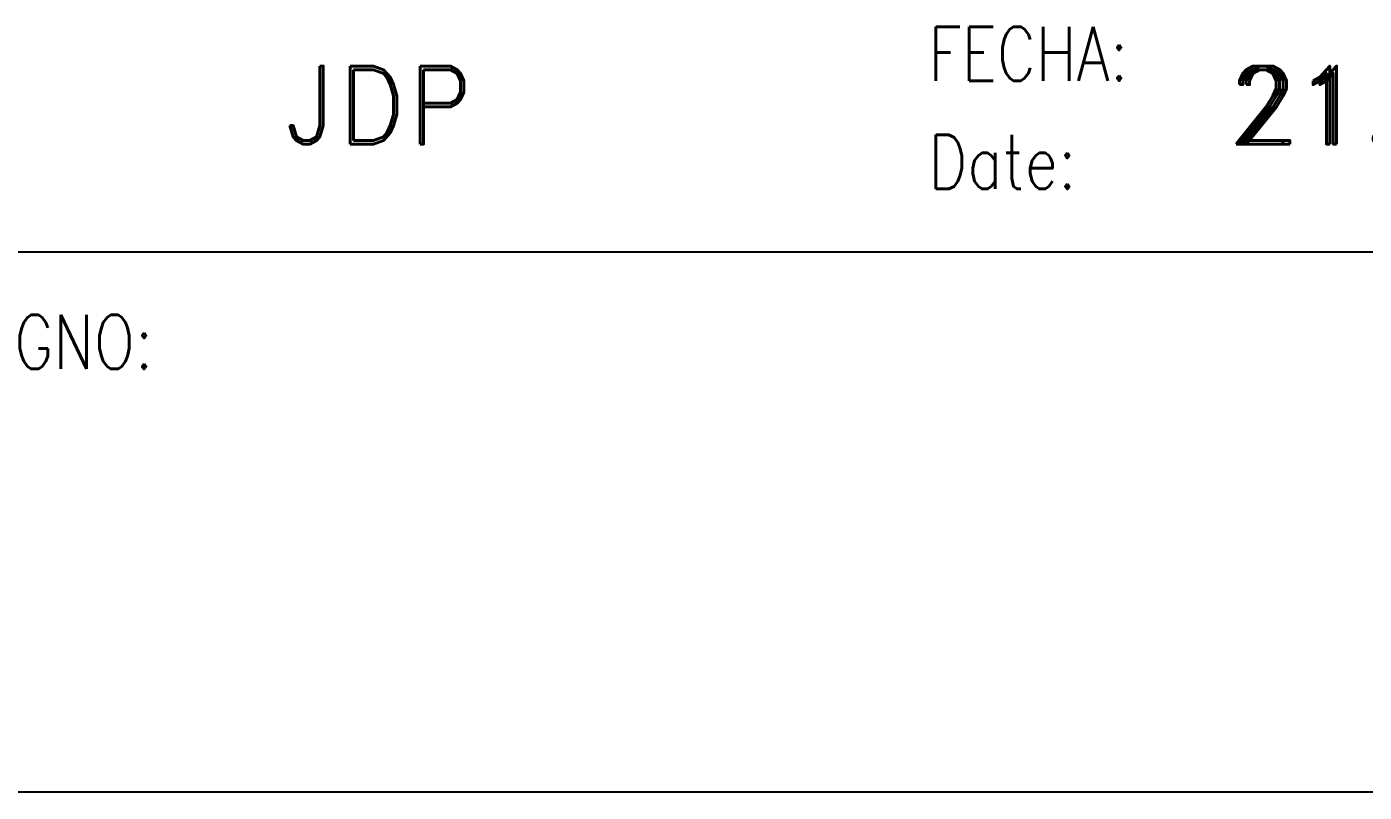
# Model space of a CAD drawing. Extents: x -22909.9 to -22897.8, y -4.7 to 4.1.
# Drawn here: x -22903.111 to -22901.976, y -4.711 to -4.062 of the extents above; entities that cross this region are included whole.
import ezdxf

# ---------------------------------------------------------------- set-up
doc = ezdxf.new("R2010")
doc.units = 0
doc.header["$MEASUREMENT"] = 0
doc.layers.get('0').update_dxf_attribs({"linetype": 'CONTINUOUS'})
for name, color, linetype in [('CARGA', 7, 'CONTINUOUS'), ('COW', 2, 'CONTINUOUS'), ('FORMATO', 7, 'CONTINUOUS')]:
    doc.layers.add(name, color=color, linetype=linetype)
doc.styles.add('ROMAND', font='romand', dxfattribs={"height": 0.0339})
doc.styles.add('SIMPLEX', font='SIMPLEX.SHX')

msp = doc.modelspace()

# ---------------------------------------------------------------- linework, layer by layer
at = {"layer": 'FORMATO', "color": 4}
msp.add_line((-22903.4764, -4.2529), (-22897.8242, -4.2529), dxfattribs=at)
at = {"layer": 'FORMATO', "color": 2}
msp.add_line((-22897.8242, -4.7112), (-22909.8925, -4.7112), dxfattribs=at)

# ---------------------------------------------------------------- texts
at = {"style": 'ROMAND'}
msp.add_text('JDP', height=0.06622, dxfattribs=at).set_placement((-22902.8963, -4.1615))
at = {"layer": 'CARGA', "style": 'ROMAND'}
msp.add_text('21.09.94', height=0.06622, dxfattribs=at).set_placement((-22902.0934, -4.1615))
at = {"layer": 'COW', "style": 'ROMAND'}
msp.add_text('21.09.94', height=0.06622, dxfattribs=at).set_placement((-22902.0876, -4.1615))
at = {"layer": 'FORMATO', "color": 6, "style": 'SIMPLEX', "width": 0.8}
for s, height, p in [('FECHA:', 0.04583, (-22902.346, -4.1078)), ('Date:', 0.04583, (-22902.346, -4.1995)), ('CODIGO DE GNO:', 0.045829, (-22903.4153, -4.3522))]:
    msp.add_text(s, height=height, dxfattribs=at).set_placement(p)

doc.saveas('drawing.dxf')
